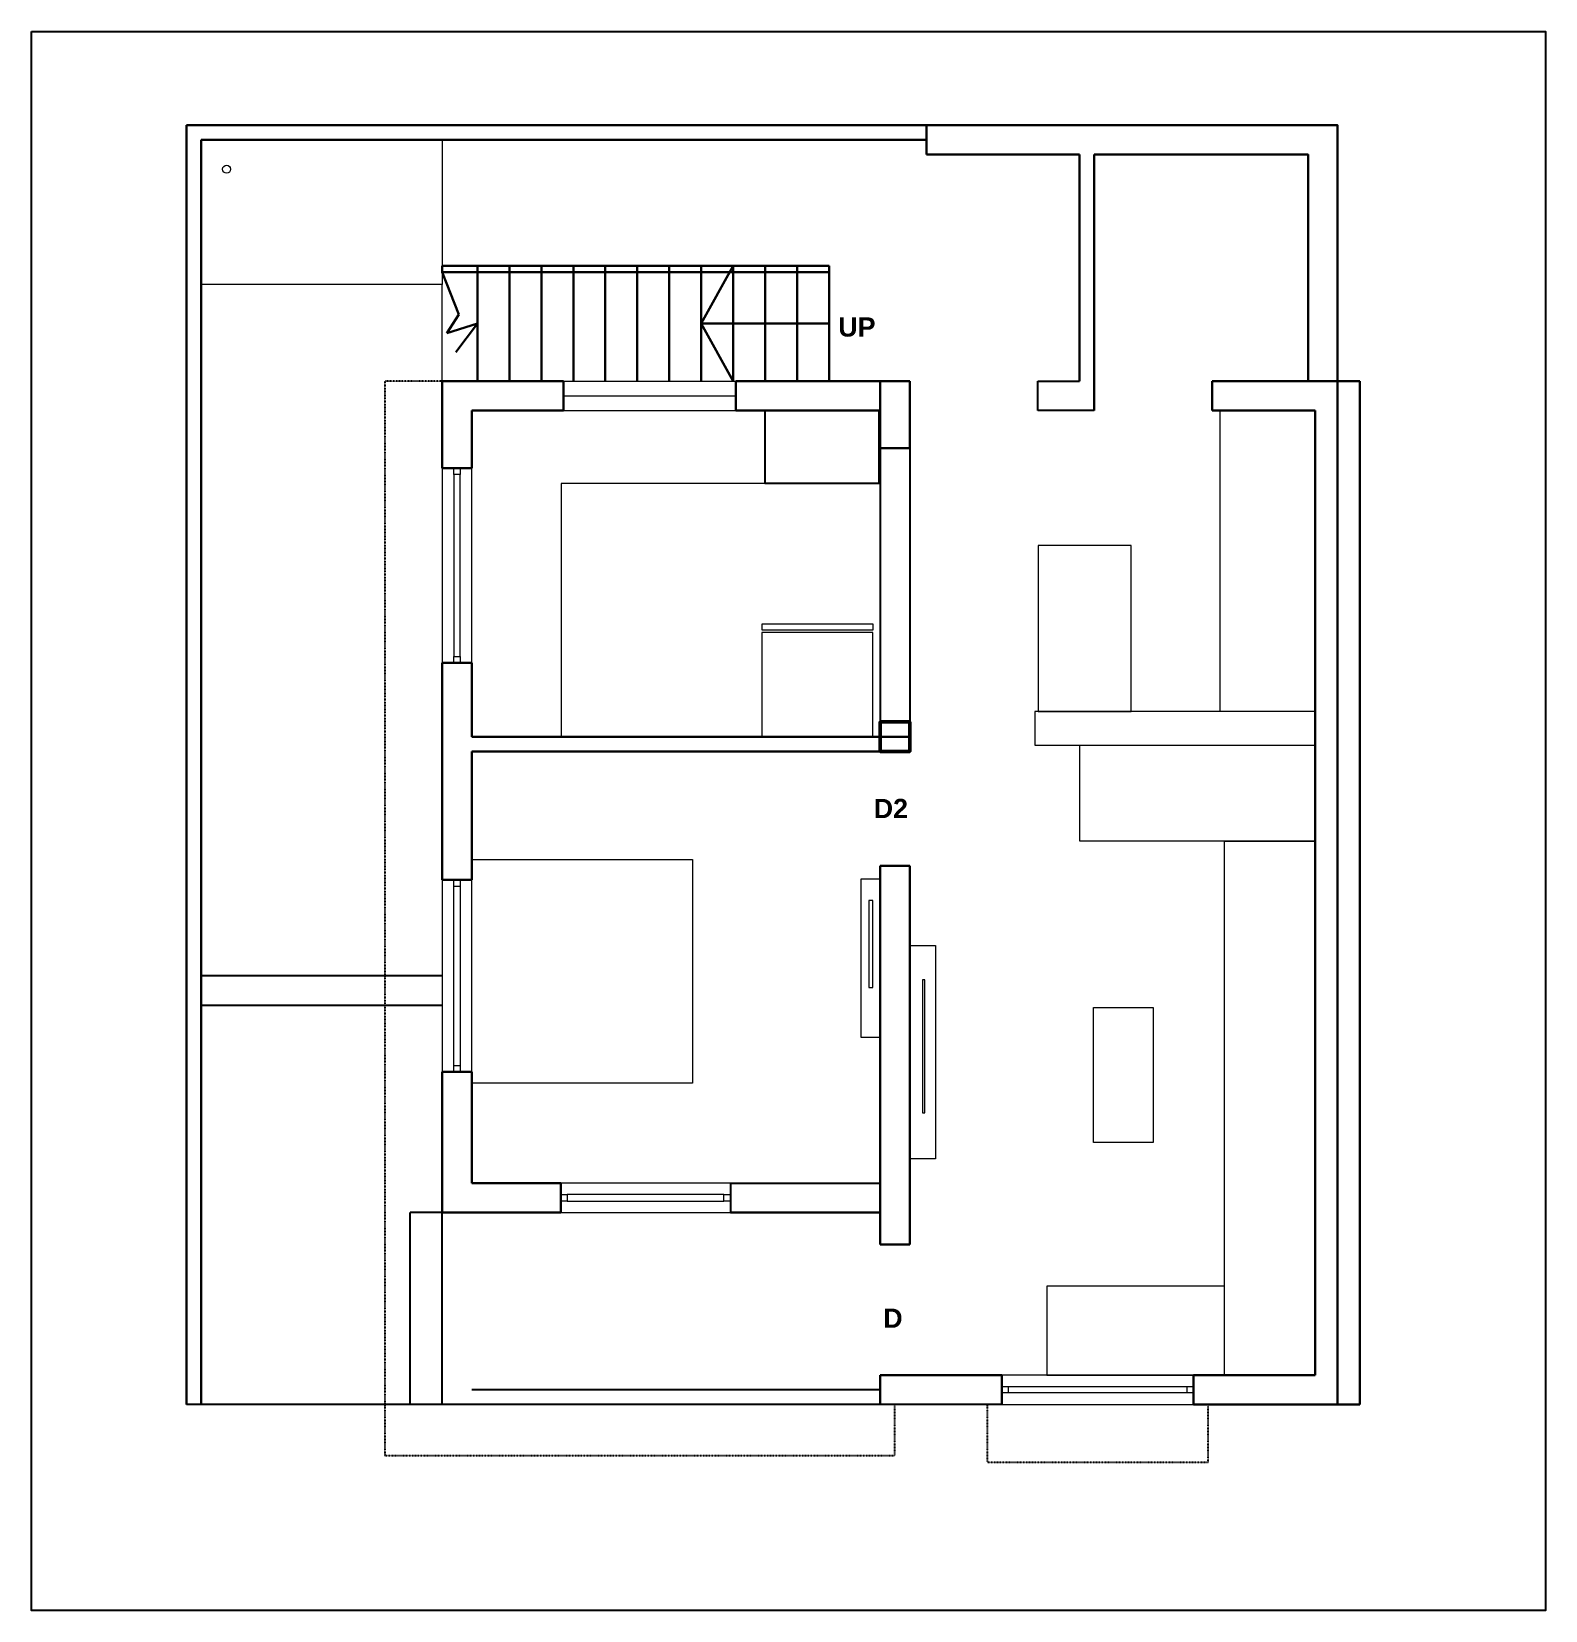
# Model space of a CAD drawing. Header units: millimetres. Extents: x 5409 to 40635, y 1820 to 38548.
import ezdxf

# ---------------------------------------------------------------- set-up
doc = ezdxf.new("R2010")
doc.units = ezdxf.units.MM
doc.linetypes.add('DASHED2', pattern=[0.375, 0.25, -0.125])
doc.layers.add('WALL', color=7, linetype='Continuous', lineweight=30)
doc.layers.add('WINDOW', color=142, linetype='Continuous', lineweight=18)
doc.styles.add('T2', font='arialbd.ttf', dxfattribs={"height": 23})

msp = doc.modelspace()

# ---------------------------------------------------------------- linework, layer by layer
for p, q in [((28826, 29734), (28826, 30418)), ((28826, 30418), (29795, 30418)), ((30137, 29734), (28826, 29734)), ((21672, 11760), (25158, 11760))]:
    msp.add_line(p, q)
at = {"color": 152, "true_color": 0x2776bb}
for p, q in [((25158, 28859), (25158, 22488)), ((25843, 28859), (25843, 22488)), ((21672, 11760), (21672, 11075))]:
    msp.add_line(p, q, dxfattribs=at)
at = {"ltscale": 0.08}
for p, q in [((14966, 16580), (9356, 16580)), ((14966, 15896), (9356, 15896)), ((14222, 6611), (14222, 11075)), ((14966, 11075), (14222, 11075)), ((14966, 6611), (14966, 11075)), ((25158, 6611), (9014, 6611)), ((25158, 6953), (15650, 6953)), ((27985, 6611), (25158, 6611))]:
    msp.add_line(p, q, dxfattribs=at)
at = {"color": 152, "true_color": 0x2776bb}
msp.add_lwpolyline([(5409, 38548), (40635, 38548), (40635, 1820), (5409, 1820)], close=True, dxfattribs=at)
at = {"linetype": 'DASHED2', "ltscale": 0.08}
for points in [[(14966, 30418), (13627, 30418), (13627, 5421), (25500, 5421), (25500, 6611), (25158, 6611)], [(27985, 6611), (27643, 6611), (27643, 5272), (32449, 5272), (32791, 5272), (32791, 6611)]]:
    msp.add_lwpolyline(points, dxfattribs=at)
msp.add_lwpolyline([(22480, 29734), (25128, 29734), (25128, 28035), (22480, 28035)], close=True)
at = {"layer": 'WALL'}
for p, q in [((9014, 36370), (35797, 36370)), ((9014, 6611), (9014, 36370)), ((35797, 36370), (35797, 6611)), ((9356, 36028), (26234, 36028)), ((9356, 6611), (9356, 36028)), ((26234, 35686), (26576, 35686)), ((26576, 35686), (26576, 35686)), ((29795, 35686), (29795, 30418)), ((30137, 35686), (30137, 29734)), ((14966, 33097), (23968, 33097)), ((14966, 33097), (14966, 32948)), ((15784, 30418), (15784, 33097)), ((16528, 30418), (16528, 33097)), ((17272, 30418), (17272, 33097)), ((18016, 30418), (18016, 33097)), ((18760, 30418), (18760, 33097)), ((19504, 30418), (19504, 33097)), ((20248, 30418), (20248, 33097)), ((20992, 30418), (20992, 33097)), ((20992, 31758), (21736, 33097)), ((21736, 30418), (21736, 33097)), ((22480, 30418), (22480, 33097)), ((23224, 30418), (23224, 33097)), ((23968, 30418), (23968, 33097)), ((14966, 32948), (23968, 32948)), ((14966, 32948), (15349, 31964)), ((15349, 31964), (15075, 31533)), ((15075, 31533), (15784, 31758)), ((15784, 31758), (15284, 31090)), ((23968, 31758), (20992, 31758)), ((20992, 31758), (21736, 30418)), ((14966, 30418), (17783, 30418)), ((14966, 28395), (14966, 30418)), ((17783, 30418), (17783, 29734)), ((21795, 30418), (21795, 29734)), ((25158, 30418), (25843, 30418)), ((25158, 30418), (25158, 28859)), ((25158, 30418), (25158, 29734)), ((25843, 30418), (25843, 28859)), ((32883, 30418), (36318, 30418)), ((32883, 30418), (36318, 30418)), ((32883, 30418), (36318, 30418)), ((32883, 30418), (32883, 29734)), ((36318, 30418), (36318, 6611)), ((15650, 29734), (17783, 29734)), ((15650, 28395), (15650, 29734)), ((32883, 29734), (35276, 29734)), ((32883, 29734), (33226, 29734)), ((32883, 29734), (33226, 29734)), ((32883, 29734), (33226, 29734)), ((32883, 29734), (35276, 29734)), ((35276, 29734), (35276, 24229)), ((25843, 28859), (25158, 28859)), ((15650, 28395), (14966, 28395)), ((35276, 25508), (35276, 19422)), ((14966, 23861), (15650, 23861)), ((14966, 18812), (14966, 23861)), ((15650, 22145), (15650, 23861)), ((25843, 22145), (15650, 22145)), ((25158, 22145), (19750, 22145)), ((25843, 22145), (25843, 21803)), ((25843, 21803), (15650, 21803)), ((18934, 21803), (15650, 21803)), ((15650, 18812), (15650, 21803)), ((25843, 21803), (20206, 21803)), ((25158, 19141), (25158, 10331)), ((25843, 19141), (25158, 19141)), ((25843, 19141), (25843, 10331)), ((35276, 19422), (35276, 7296)), ((15650, 18812), (14966, 18812)), ((14966, 11075), (14966, 14349)), ((15650, 14349), (14966, 14349)), ((15650, 11760), (15650, 14349)), ((17726, 11760), (15650, 11760)), ((17726, 11760), (17726, 11075)), ((17726, 11075), (14966, 11075)), ((25158, 11075), (21672, 11075)), ((25843, 10331), (25158, 10331)), ((25158, 7296), (25158, 6611)), ((27985, 7296), (25158, 7296)), ((27985, 7296), (27985, 6611)), ((35276, 7296), (32449, 7296)), ((32449, 7296), (32449, 6611)), ((36318, 6611), (32449, 6611))]:
    msp.add_line(p, q, dxfattribs=at)
for points in [[(35797, 30418), (35797, 36370), (26234, 36370), (26234, 35686)], [(26234, 35686), (26234, 35686)], [(29795, 35686), (26576, 35686)], [(35113, 30418), (35113, 35686), (30137, 35686)]]:
    msp.add_lwpolyline(points, dxfattribs=at)
msp.add_lwpolyline([(21795, 30418), (25158, 30418), (25158, 29734), (21795, 29734)], close=True, dxfattribs=at)
at = {"layer": 'WINDOW'}
for p, q in [((17783, 30418), (21795, 30418)), ((32883, 29734), (32883, 30418)), ((17783, 30076), (21795, 30076)), ((17783, 29734), (21795, 29734)), ((22480, 29734), (22480, 28035)), ((33226, 29734), (32883, 29734)), ((33055, 29734), (33055, 22730)), ((35276, 29734), (35276, 29734)), ((35276, 29734), (35276, 29734)), ((14966, 28395), (14966, 23861)), ((15650, 23861), (15650, 28395)), ((15234, 28246), (15234, 24010)), ((15382, 24010), (15382, 28246)), ((17729, 28035), (17729, 22145)), ((22480, 28035), (17729, 28035)), ((14966, 18812), (14966, 14349)), ((15650, 14349), (15650, 18812)), ((15234, 14497), (15234, 18664)), ((15382, 18664), (15382, 14423)), ((21672, 11760), (17726, 11760)), ((21517, 11492), (17875, 11492)), ((17726, 11075), (21672, 11075)), ((17875, 11343), (21517, 11343)), ((32449, 7296), (27985, 7296)), ((28134, 7028), (32300, 7028)), ((27985, 6611), (32449, 6611)), ((32300, 6879), (28134, 6879))]:
    msp.add_line(p, q, dxfattribs=at)
for points in [[(9356, 36028), (14966, 36028), (14966, 32667), (9356, 32667)], [(15234, 28395), (15382, 28395), (15382, 28246), (15234, 28246)], [(30994, 26595), (28832, 26595), (28832, 22730), (30994, 22730)], [(24981, 24772), (24981, 24625), (22413, 24625), (22413, 24772)], [(22402, 24566), (22402, 22145), (24981, 22145), (24981, 24566)], [(15234, 24010), (15382, 24010), (15382, 23861), (15234, 23861)], [(28754, 21950), (35276, 21950), (35276, 22730), (28754, 22730)], [(29800, 21950), (35276, 21950), (35276, 19713), (29800, 19713)], [(33169, 19713), (35276, 19713), (35276, 7296), (33169, 7296)], [(15650, 19286), (20787, 19286), (20787, 14084), (15650, 14084)], [(15234, 18812), (15382, 18812), (15382, 18664), (15234, 18664)], [(25158, 18831), (24705, 18831), (24705, 15153), (25158, 15153)], [(24988, 18333), (24893, 18333), (24893, 16312), (24988, 16312)], [(25843, 17289), (26439, 17289), (26439, 12329), (25843, 12329)], [(26195, 16488), (26141, 16488), (26141, 13399), (26195, 13399)], [(30117, 15846), (31504, 15846), (31504, 12703), (30117, 12703)], [(15234, 14497), (15382, 14497), (15382, 14349), (15234, 14349)], [(17726, 11492), (17875, 11492), (17875, 11343), (17726, 11343)], [(21517, 11492), (21666, 11492), (21666, 11343), (21517, 11343)], [(29033, 7296), (33169, 7296), (33169, 9365), (29033, 9365)], [(27985, 7028), (28134, 7028), (28134, 6879), (27985, 6879)], [(32300, 7028), (32449, 7028), (32449, 6879), (32300, 6879)]]:
    msp.add_lwpolyline(points, close=True, dxfattribs=at)
msp.add_lwpolyline([(14966, 30418), (14966, 32667), (11886, 32667), (11886, 32667), (9356, 32667)], dxfattribs=at)
at = {"layer": 'WINDOW', "color": 0, "lineweight": 50}
msp.add_lwpolyline([(25843, 22488), (25158, 22488), (25158, 21803), (25843, 21803)], close=True, dxfattribs=at)
at = {"layer": 'WINDOW'}
msp.add_circle((9947, 35346), 93.1, dxfattribs=at)

# ---------------------------------------------------------------- texts
at = {"color": 0, "style": 'T2'}
for s, height, p in [('UP', 446.4, (24181, 31453)), ('D2', 446.4, (25006, 20252)), ('D', 446, (25227, 8395))]:
    msp.add_text(s, height=height, rotation=0.0315, dxfattribs=at).set_placement(p)

doc.saveas('drawing.dxf')
